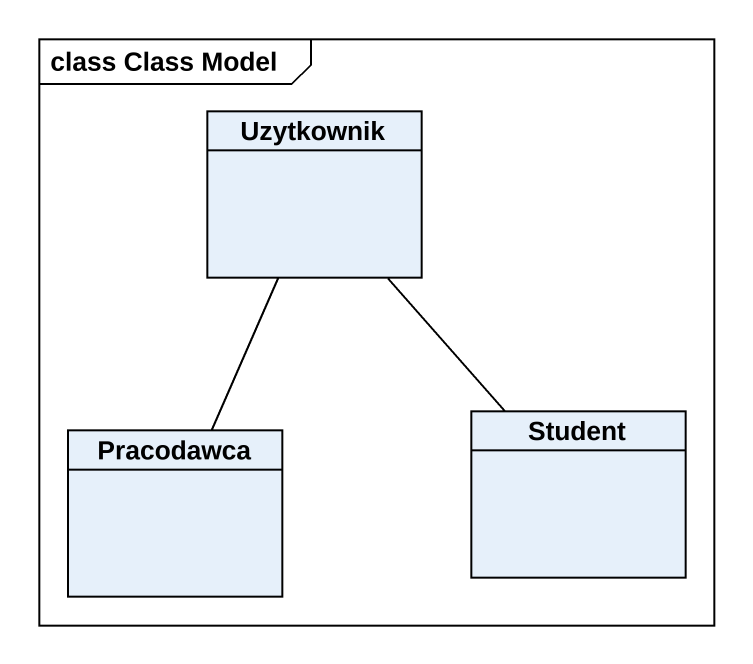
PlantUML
@startuml
mainframe class Class Model
hide circle
hide empty members
class Uzytkownik
class Pracodawca
class Student
Uzytkownik -- Pracodawca
Uzytkownik -- Student
@enduml
